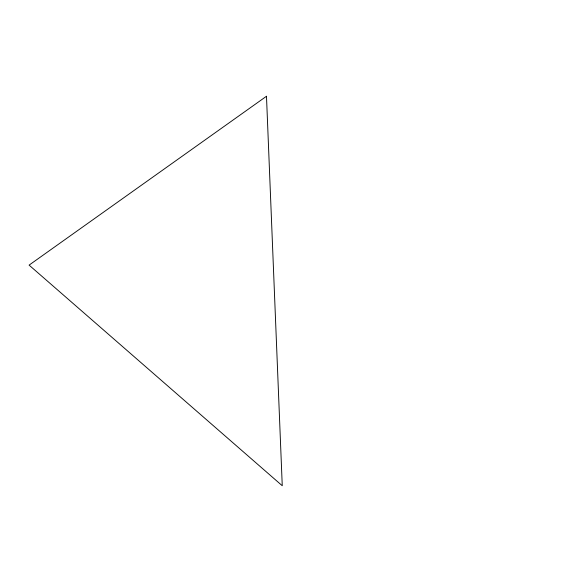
<?xml version="1.0" encoding="UTF-8"?>
<svg xmlns="http://www.w3.org/2000/svg" width="582" height="582" viewBox="0 0 582 582"><rect width="100%" height="100%" fill="white"/><g stroke="black" fill="none" stroke-linecap="round" stroke-linejoin="round"><path stroke-width="0.87" d="M266.483 96.263L29.1 265.116L282.255 485.737L266.483 96.263"/></g></svg>
